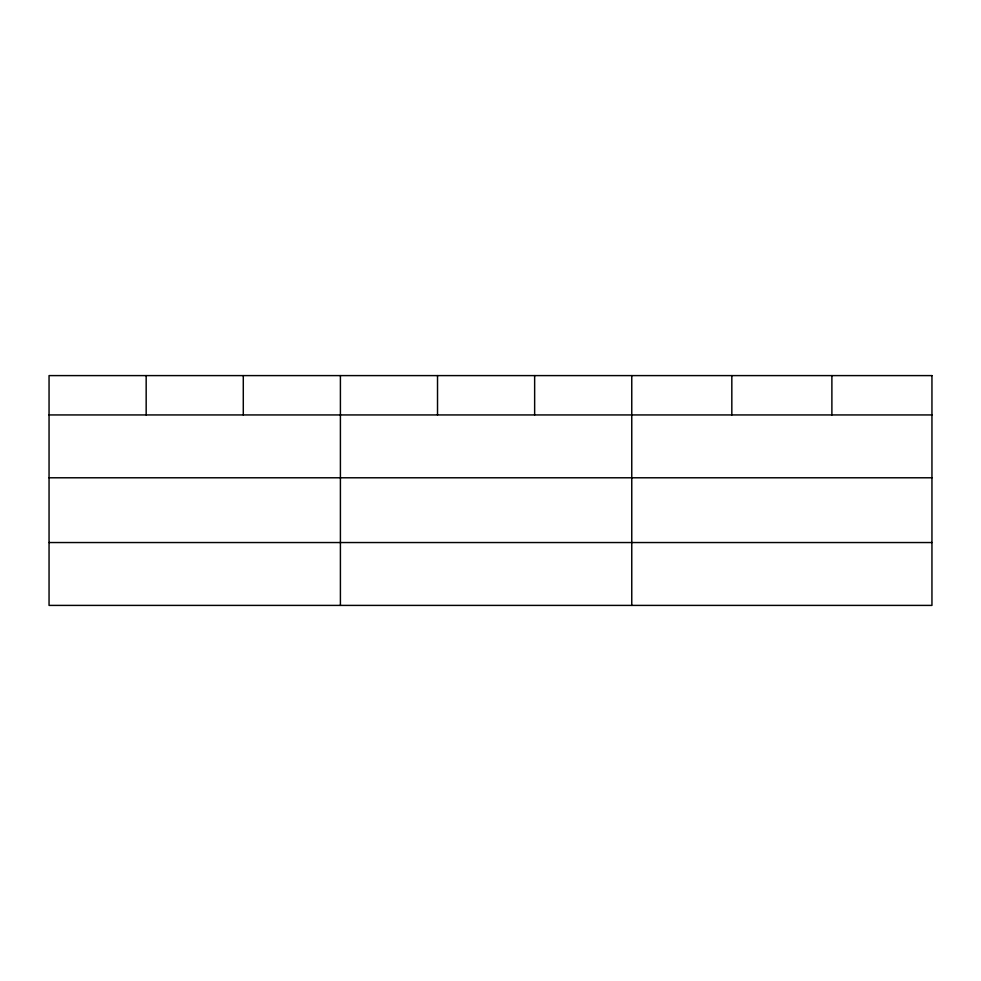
<?xml version="1.0" encoding="UTF-8"?>
<svg xmlns="http://www.w3.org/2000/svg" width="981" height="981" viewBox="0 0 981 981"><rect width="100%" height="100%" fill="white"/><g stroke="black" fill="none" stroke-linecap="round" stroke-linejoin="round"><path stroke-width="1.47" d="M49.05 414.938L931.95 414.938M49.05 477.784L931.95 477.784M49.05 542.542L931.95 542.542M831.888 375.6L831.888 414.938M731.826 375.6L731.826 414.938M631.764 375.6L631.764 605.4M534.645 375.6L534.645 414.938M437.526 375.6L437.526 414.938M340.407 375.6L340.407 605.4M243.288 375.6L243.288 414.938M146.169 375.6L146.169 414.938M931.95 375.6L49.05 375.6L49.05 605.4L931.95 605.4L931.95 375.6"/></g></svg>
